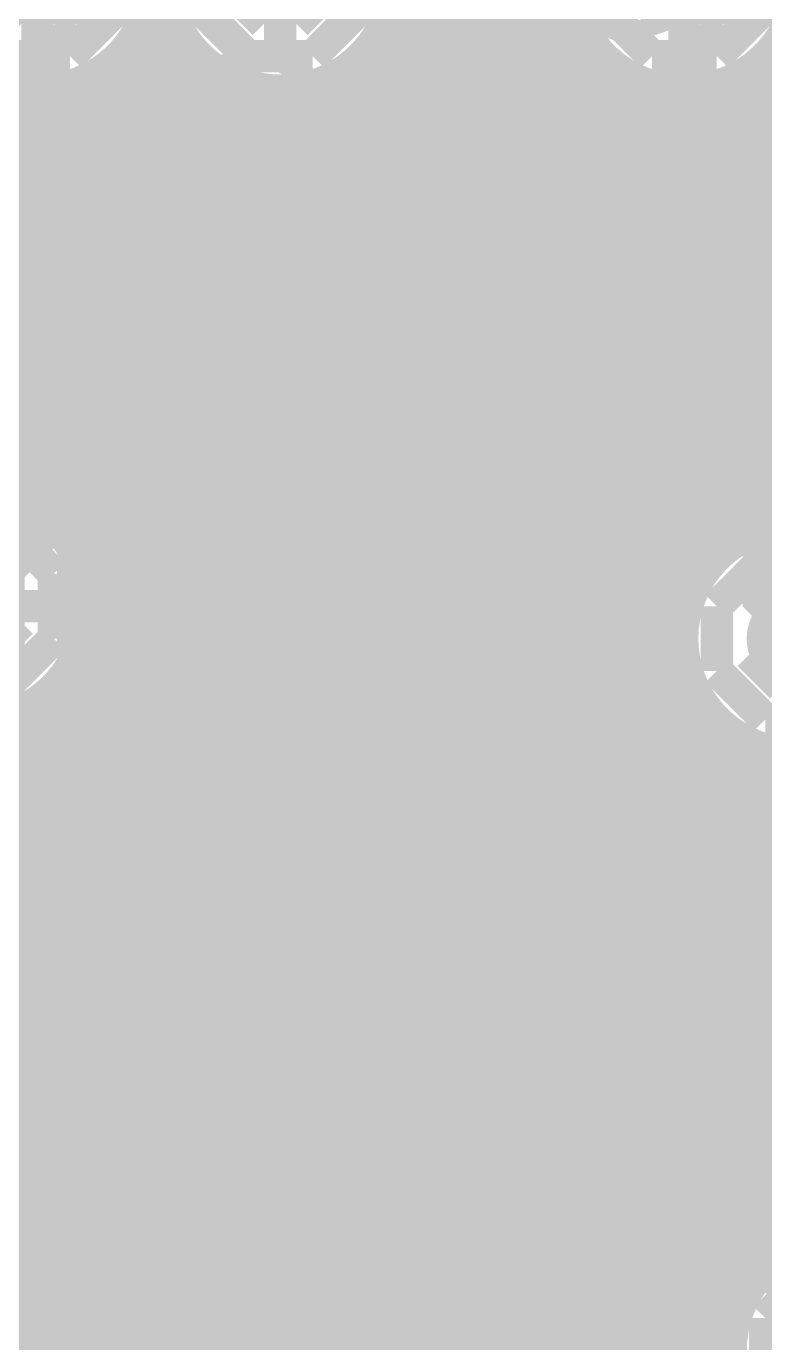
# Model space of a CAD drawing. Extents: x 980 to 1163, y 595 to 881.
# Drawn here: x 1129.46 to 1135.26, y 792.87 to 803.2 of the extents above; entities that cross this region are included whole.
import ezdxf

# ---------------------------------------------------------------- set-up
doc = ezdxf.new("R2010")
doc.units = 0
doc.header["$LTSCALE"] = 10
doc.header["$MEASUREMENT"] = 0
doc.layers.get('0').update_dxf_attribs({"linetype": 'CONTINUOUS'})
for name, color, linetype in [('22-304-2_BOT', 7, 'CONTINUOUS'), ('22-304-2_DRD', 7, 'CONTINUOUS'), ('22-304-2_DRL', 2, 'CONTINUOUS'), ('22-304-2_IN1', 4, 'CONTINUOUS'), ('22-304-2_IN2', 3, 'CONTINUOUS'), ('22-304-2_SMB', 5, 'CONTINUOUS'), ('22-304-2_SMT', 10, 'CONTINUOUS'), ('22-304-2_SPB', 14, 'CONTINUOUS'), ('22-304-2_SPT', 9, 'CONTINUOUS'), ('22-304-2_SSB', 12, 'CONTINUOUS'), ('22-304-2_SST', 11, 'CONTINUOUS'), ('22-304-2_TOP', 13, 'CONTINUOUS'), ('THRUHOLE_TAP', 7, 'CONTINUOUS')]:
    doc.layers.add(name, color=color, linetype=linetype)

# ---------------------------------------------------------------- blocks, each defined once
blk = doc.blocks.new('RECTANGLE_3')
blk.add_solid([(0.4826, 0.4064), (0.4826, -0.4064), (-0.4826, 0.4064), (-0.4826, -0.4064)])
blk = doc.blocks.new('RECTANGLE_4')
blk.add_solid([(0.25019, 0.40005), (0.25019, -0.40005), (-0.25019, 0.40005), (-0.25019, -0.40005)])
blk = doc.blocks.new('RECTANGLE_32')
blk.add_solid([(0.44958, 0.65024), (0.44958, -0.65024), (-0.44958, 0.65024), (-0.44958, -0.65024)])
blk = doc.blocks.new('ROUND_39')
at = {"const_width": 0.40005}
blk.add_lwpolyline([(-0.200024, 0, 1), (0.200024, 0, 1)], format="xyb", close=True, dxfattribs=at)
blk = doc.blocks.new('ROUND_88')
at = {"const_width": 0.10033}
blk.add_lwpolyline([(-0.050164, 0, 1), (0.050164, 0, 1)], format="xyb", close=True, dxfattribs=at)
blk = doc.blocks.new('ROUND_42')
at = {"const_width": 0.40005}
blk.add_lwpolyline([(-0.200024, 0, 1), (0.200024, 0, 1)], format="xyb", close=True, dxfattribs=at)
blk = doc.blocks.new('ROUND_38')
at = {"const_width": 0.40005}
blk.add_lwpolyline([(-0.200024, 0, 1), (0.200024, 0, 1)], format="xyb", close=True, dxfattribs=at)
blk = doc.blocks.new('RECTANGLE_26')
blk.add_solid([(0.75946, 1.52527), (0.75946, -1.52527), (-0.75946, 1.52527), (-0.75946, -1.52527)])
blk = doc.blocks.new('ROUND_80')
at = {"const_width": 0.10033}
blk.add_lwpolyline([(-0.050164, 0, 1), (0.050164, 0, 1)], format="xyb", close=True, dxfattribs=at)

msp = doc.modelspace()

# ---------------------------------------------------------------- linework, layer by layer
at = {"layer": '22-304-2_BOT'}
for points, const_width in [([(1127.644, 795.753), (1127.873, 795.981), (1143.265, 795.981), (1144.789, 797.505), (1144.789, 808.427), (1143.646, 809.57), (1140.598, 809.57), (1135.01, 815.158), (1135.01, 820.746), (1134.248, 821.508), (1120.532, 821.508), (1111.515, 830.525), (1111.515, 834.208), (1108.721, 837.002), (1105.168, 837.002), (1103.743, 838.425)], 0.254), ([(1132.572, 804.084), (1132.572, 802.585)], 0.254), ([(1132.8, 804.084), (1132.8, 802.585)], 0.254), ([(1133.029, 803.881), (1133.029, 802.585)], 0.254), ([(1133.258, 803.881), (1133.258, 802.585)], 0.254), ([(1133.486, 803.855), (1133.486, 802.585)], 0.254), ([(1133.715, 803.616), (1133.715, 802.585)], 0.254), ([(1132.343, 803.418), (1132.343, 802.585)], 0.254), ([(1138.82, 796.87), (1138.82, 800.045), (1136.915, 801.95), (1130.819, 801.95), (1129.676, 800.807), (1103.768, 800.807), (1101.228, 803.347), (1085.988, 803.347)], 0.254), ([(1133.806, 803.22), (1132.277, 803.22)], 0.254), ([(1130.514, 802.992), (1130.222, 802.992)], 0.254), ([(1130.286, 803.07), (1130.286, 802.313)], 0.254), ([(1130.514, 802.992), (1130.514, 802.506)], 0.254), ([(1133.956, 802.992), (1132.127, 802.992)], 0.254), ([(1133.943, 803.007), (1133.943, 802.585)], 0.254), ([(1135.861, 802.992), (1135.302, 802.992)], 0.254), ([(1135.315, 803.007), (1135.315, 802.585)], 0.254), ([(1130.807, 802.966), (1130.692, 802.966)], 0.254), ([(1130.743, 802.966), (1130.743, 802.58)], 0.254), ([(1132.115, 802.979), (1132.115, 802.585)], 0.254), ([(1130.057, 802.849), (1130.057, 802.085)], 0.254), ([(1130.972, 802.832), (1130.972, 802.585)], 0.254), ([(1131.886, 802.804), (1131.886, 802.585)], 0.254), ([(1134.172, 802.816), (1134.172, 802.585)], 0.254), ([(1135.086, 802.816), (1135.086, 802.585)], 0.254), ([(1129.371, 802.71), (1129.371, 801.442)], 0.254), ([(1129.6, 802.694), (1129.6, 801.628)], 0.254), ([(1129.829, 802.738), (1129.829, 801.856)], 0.254), ([(1131.106, 802.763), (1129.897, 802.763)], 0.254), ([(1131.2, 802.73), (1131.2, 802.585)], 0.254), ([(1131.429, 802.694), (1131.429, 802.585)], 0.254), ([(1131.657, 802.717), (1131.657, 802.585)], 0.254), ([(1134.281, 802.763), (1131.802, 802.763)], 0.254), ([(1134.401, 802.722), (1134.401, 802.585)], 0.254), ([(1134.629, 802.694), (1134.629, 802.585)], 0.254), ([(1134.858, 802.722), (1134.858, 802.585)], 0.254), ([(1136.186, 802.763), (1134.977, 802.763)], 0.254), ([(1136.915, 802.585), (1130.819, 802.585)], 0.254), ([(1130.57, 802.534), (1126.077, 802.534)], 0.254), ([(1130.37, 802.4), (1129.412, 801.442)], 0.254), ([(1130.276, 802.306), (1125.848, 802.306)], 0.254), ([(1130.047, 802.077), (1125.62, 802.077)], 0.254), ([(1129.819, 801.849), (1125.389, 801.849)], 0.254), ([(1129.59, 801.62), (1108.523, 801.62)], 0.254), ([(1129.412, 801.442), (1108.142, 801.442)], 0.254), ([(1131.081, 801.315), (1130.128, 800.363)], 0.254), ([(1136.651, 801.315), (1131.081, 801.315)], 0.254), ([(1131.2, 801.315), (1131.2, 799.232)], 0.254), ([(1131.429, 801.315), (1131.429, 799.232)], 0.254), ([(1131.657, 801.315), (1131.657, 799.232)], 0.254), ([(1131.886, 801.315), (1131.886, 799.654)], 0.254), ([(1132.115, 801.315), (1132.115, 799.654)], 0.254), ([(1132.343, 801.315), (1132.343, 799.654)], 0.254), ([(1132.572, 801.315), (1132.572, 799.654)], 0.254), ([(1132.8, 801.315), (1132.8, 799.654)], 0.254), ([(1133.029, 801.315), (1133.029, 799.654)], 0.254), ([(1133.258, 801.315), (1133.258, 799.654)], 0.254), ([(1133.486, 801.315), (1133.486, 799.654)], 0.254), ([(1133.715, 801.315), (1133.715, 799.654)], 0.254), ([(1133.943, 801.315), (1133.943, 799.654)], 0.254), ([(1134.172, 801.315), (1134.172, 799.654)], 0.254), ([(1134.401, 801.315), (1134.401, 799.654)], 0.254), ([(1134.629, 801.315), (1134.629, 799.654)], 0.254), ([(1134.858, 801.315), (1134.858, 799.654)], 0.254), ([(1135.086, 801.315), (1135.086, 799.192)], 0.254), ([(1135.315, 801.315), (1135.315, 799.278)], 0.254), ([(1136.804, 801.163), (1130.928, 801.163)], 0.254), ([(1130.972, 801.203), (1130.972, 799.512)], 0.254), ([(1137.032, 800.934), (1130.7, 800.934)], 0.254), ([(1130.743, 800.975), (1130.743, 799.512)], 0.254), ([(1130.514, 800.746), (1130.514, 799.512)], 0.254), ([(1137.261, 800.706), (1130.471, 800.706)], 0.254), ([(1130.286, 800.518), (1130.286, 799.512)], 0.254), ([(1137.489, 800.477), (1130.243, 800.477)], 0.254), ([(1137.718, 800.248), (1129.979, 800.248)], 0.254), ([(1130.057, 800.299), (1130.057, 799.512)], 0.254), ([(1129.676, 800.172), (1103.768, 800.172)], 0.254), ([(1129.371, 800.172), (1129.371, 799.512)], 0.254), ([(1129.6, 800.172), (1129.6, 799.512)], 0.254), ([(1129.829, 800.19), (1129.829, 799.512)], 0.254), ([(1137.947, 800.02), (1093.624, 800.02)], 0.254), ([(1138.175, 799.791), (1093.395, 799.791)], 0.254), ([(1131.767, 799.654), (1131.767, 799.232)], 0.254), ([(1133.037, 799.654), (1131.767, 799.654)], 0.254), ([(1133.682, 799.654), (1133.037, 799.654)], 0.254), ([(1134.952, 799.654), (1133.682, 799.654)], 0.254), ([(1134.952, 799.654), (1134.952, 799.103)], 0.254), ([(1131.767, 799.563), (1123.044, 799.563)], 0.254), ([(1131.175, 799.512), (1129.321, 799.512)], 0.254), ([(1131.175, 799.512), (1131.175, 799.232)], 0.254), ([(1138.185, 799.563), (1134.952, 799.563)], 0.254), ([(1131.767, 799.334), (1131.175, 799.334)], 0.254), ([(1138.185, 799.334), (1134.952, 799.334)], 0.254), ([(1131.767, 799.232), (1131.175, 799.232)], 0.254), ([(1129.041, 798.648), (1130.133, 798.648), (1130.184, 798.597)], 0.254), ([(1133.994, 796.997), (1133.994, 798.496)], 0.635), ([(1133.994, 798.496), (1133.994, 796.997)], 0.635), ([(1133.994, 796.997), (1133.994, 798.496)], 0.635), ([(1130.184, 798.597), (1132.623, 798.597), (1132.724, 798.496)], 0.254), ([(1131.767, 797.962), (1131.175, 797.962)], 0.254), ([(1131.767, 797.962), (1131.175, 797.962)], 0.254), ([(1131.175, 797.962), (1131.175, 797.683)], 0.254), ([(1131.2, 797.962), (1131.2, 796.616)], 0.254), ([(1131.429, 797.962), (1131.429, 796.616)], 0.254), ([(1131.657, 797.962), (1131.657, 796.616)], 0.254), ([(1131.767, 797.962), (1131.767, 797.338)], 0.254), ([(1131.767, 797.734), (1131.175, 797.734)], 0.254), ([(1131.175, 797.683), (1131.175, 796.616)], 0.254), ([(1131.767, 797.505), (1131.175, 797.505)], 0.254), ([(1133.037, 797.338), (1131.767, 797.338)], 0.254), ([(1131.886, 797.338), (1131.886, 796.616)], 0.254), ([(1132.115, 797.338), (1132.115, 796.616)], 0.254), ([(1132.343, 797.338), (1132.343, 796.616)], 0.254), ([(1132.572, 797.338), (1132.572, 796.616)], 0.254), ([(1132.8, 797.338), (1132.8, 796.616)], 0.254), ([(1133.029, 797.338), (1133.029, 796.616)], 0.254), ([(1133.154, 797.338), (1133.037, 797.338)], 0.254), ([(1137.169, 794.94), (1132.115, 794.94), (1131.581, 795.473), (1129.676, 795.473), (1128.914, 794.711), (1114.309, 794.711), (1111.896, 797.124), (1111.896, 797.251)], 0.254), ([(1129.257, 797.175), (1130.184, 797.175)], 0.381), ([(1131.111, 797.175), (1130.184, 797.175)], 0.381), ([(1133.131, 797.277), (1131.175, 797.277)], 0.254), ([(1131.327, 797.175), (1130.184, 797.175)], 0.254), ([(1131.327, 797.175), (1130.184, 797.175)], 0.254), ([(1133.087, 797.048), (1131.175, 797.048)], 0.254), ([(1133.103, 796.819), (1131.175, 796.819)], 0.254), ([(1133.171, 796.616), (1131.175, 796.616)], 0.254), ([(1088.909, 795.981), (1089.417, 796.489), (1108.34, 796.489), (1110.753, 794.076), (1129.041, 794.076), (1129.676, 793.441), (1131.708, 793.441), (1132.089, 793.822), (1138.947, 793.822), (1140.065, 794.94), (1140.344, 794.94)], 0.254), ([(1130.819, 794.442), (1129.93, 794.442)], 0.635)]:
    msp.add_lwpolyline(points, dxfattribs=dict(at, const_width=const_width))
at = {"layer": '22-304-2_BOT', "const_width": 0.254}
for points in [[(1131.454, 802.694, 0.414214), (1132.361, 803.601)], [(1133.722, 803.601, 0.414214), (1134.629, 802.694)], [(1134.629, 802.694, 0.414214), (1135.536, 803.601)], [(1129.549, 802.694, 0.250764), (1130.304, 803.098)], [(1130.304, 803.098, 0.165971), (1130.692, 802.966)], [(1128.902, 802.966, 0.201487), (1129.549, 802.694)], [(1130.807, 802.966, 0.201487), (1131.454, 802.694)], [(1130.819, 802.585, 0.198913), (1130.37, 802.399)], [(1130.819, 802.585, 0.198913), (1130.37, 802.399)], [(1129.676, 800.172, 0.198912), (1130.125, 800.358)], [(1129.676, 800.172, 0.198912), (1130.125, 800.358)], [(1135.518, 799.301, 0.170191), (1134.952, 799.102)], [(1133.154, 797.338, 0.096464), (1133.087, 796.997)], [(1133.154, 797.338, 0.096464), (1133.087, 796.997)], [(1133.087, 796.997, 0.108822), (1133.171, 796.616)], [(1133.087, 796.997, 0.108822), (1133.171, 796.616)]]:
    msp.add_lwpolyline(points, format="xyb", dxfattribs=at)
at = {"layer": '22-304-2_DRD', "const_width": 0.254}
for points in [[(1129.422, 803.22), (1129.168, 803.474)], [(1129.93, 803.474), (1129.676, 803.22)], [(1131.327, 803.22), (1131.073, 803.474)], [(1131.835, 803.474), (1131.581, 803.22)], [(1134.502, 803.22), (1134.248, 803.474)], [(1135.01, 803.474), (1134.756, 803.22)], [(1129.803, 802.966), (1130.184, 803.347)], [(1130.819, 803.347), (1131.2, 802.966)], [(1131.708, 802.966), (1132.089, 803.347)], [(1133.994, 803.347), (1134.375, 802.966)], [(1134.883, 802.966), (1135.264, 803.347)], [(1129.676, 803.22), (1129.422, 803.22)], [(1131.581, 803.22), (1131.327, 803.22)], [(1134.756, 803.22), (1134.502, 803.22)], [(1129.295, 802.966), (1129.803, 802.966)], [(1131.2, 802.966), (1131.708, 802.966)], [(1134.375, 802.966), (1134.883, 802.966)], [(1129.676, 798.902), (1129.295, 799.283)], [(1135.264, 799.029), (1134.883, 798.648)], [(1135.772, 799.029), (1135.264, 799.029)], [(1129.676, 798.394), (1129.676, 798.902)], [(1135.264, 798.775), (1135.264, 798.648)], [(1135.391, 798.775), (1135.264, 798.775)], [(1134.883, 798.648), (1134.883, 798.14)], [(1135.264, 798.648), (1135.391, 798.648)], [(1129.422, 798.521), (1129.168, 798.267)], [(1129.295, 798.013), (1129.676, 798.394)], [(1135.391, 798.013), (1135.137, 798.267)], [(1134.883, 798.14), (1135.264, 797.759)], [(1131.073, 797.81), (1130.692, 797.429)], [(1131.073, 797.81), (1130.692, 797.429)], [(1131.581, 797.81), (1131.073, 797.81)], [(1131.581, 797.81), (1131.073, 797.81)], [(1131.962, 797.429), (1131.581, 797.81)], [(1131.962, 797.429), (1131.581, 797.81)], [(1135.264, 797.759), (1135.772, 797.759)], [(1133.74, 797.632), (1133.359, 797.251)], [(1133.74, 797.632), (1133.359, 797.251)], [(1133.74, 797.632), (1133.359, 797.251)], [(1134.248, 797.632), (1133.74, 797.632)], [(1134.248, 797.632), (1133.74, 797.632)], [(1134.248, 797.632), (1133.74, 797.632)], [(1134.629, 797.251), (1134.248, 797.632)], [(1134.629, 797.251), (1134.248, 797.632)], [(1134.629, 797.251), (1134.248, 797.632)], [(1131.073, 797.556), (1131.073, 797.429)], [(1131.2, 797.556), (1131.073, 797.556)], [(1131.073, 797.556), (1131.073, 797.429)], [(1131.2, 797.556), (1131.073, 797.556)], [(1131.2, 797.429), (1131.2, 797.556)], [(1131.2, 797.429), (1131.2, 797.556)], [(1131.454, 797.556), (1131.454, 797.429)], [(1131.581, 797.556), (1131.454, 797.556)], [(1131.454, 797.556), (1131.454, 797.429)], [(1131.581, 797.556), (1131.454, 797.556)], [(1131.581, 797.429), (1131.581, 797.556)], [(1131.581, 797.429), (1131.581, 797.556)], [(1130.692, 797.429), (1130.692, 796.921)], [(1130.692, 797.429), (1130.692, 796.921)], [(1131.073, 797.429), (1131.2, 797.429)], [(1131.073, 797.429), (1131.2, 797.429)], [(1131.454, 797.429), (1131.581, 797.429)], [(1131.454, 797.429), (1131.581, 797.429)], [(1131.962, 796.921), (1131.962, 797.429)], [(1131.962, 796.921), (1131.962, 797.429)], [(1133.74, 797.378), (1133.74, 797.251)], [(1133.867, 797.378), (1133.74, 797.378)], [(1133.74, 797.378), (1133.74, 797.251)], [(1133.867, 797.378), (1133.74, 797.378)], [(1133.74, 797.378), (1133.74, 797.251)], [(1133.867, 797.378), (1133.74, 797.378)], [(1133.867, 797.251), (1133.867, 797.378)], [(1133.867, 797.251), (1133.867, 797.378)], [(1133.867, 797.251), (1133.867, 797.378)], [(1134.121, 797.378), (1134.121, 797.251)], [(1134.248, 797.378), (1134.121, 797.378)], [(1134.121, 797.378), (1134.121, 797.251)], [(1134.248, 797.378), (1134.121, 797.378)], [(1134.121, 797.378), (1134.121, 797.251)], [(1134.248, 797.378), (1134.121, 797.378)], [(1134.248, 797.251), (1134.248, 797.378)], [(1134.248, 797.251), (1134.248, 797.378)], [(1134.248, 797.251), (1134.248, 797.378)], [(1133.359, 797.251), (1133.359, 796.743)], [(1133.359, 797.251), (1133.359, 796.743)], [(1133.359, 797.251), (1133.359, 796.743)], [(1133.74, 797.251), (1133.867, 797.251)], [(1133.74, 797.251), (1133.867, 797.251)], [(1133.74, 797.251), (1133.867, 797.251)], [(1134.121, 797.251), (1134.248, 797.251)], [(1134.121, 797.251), (1134.248, 797.251)], [(1134.121, 797.251), (1134.248, 797.251)], [(1134.629, 796.743), (1134.629, 797.251)], [(1134.629, 796.743), (1134.629, 797.251)], [(1134.629, 796.743), (1134.629, 797.251)], [(1131.2, 796.794), (1130.946, 797.048)], [(1131.2, 796.794), (1130.946, 797.048)], [(1131.708, 797.048), (1131.454, 796.794)], [(1131.708, 797.048), (1131.454, 796.794)], [(1130.692, 796.921), (1131.073, 796.54)], [(1130.692, 796.921), (1131.073, 796.54)], [(1131.581, 796.54), (1131.962, 796.921)], [(1131.581, 796.54), (1131.962, 796.921)], [(1131.454, 796.794), (1131.2, 796.794)], [(1131.454, 796.794), (1131.2, 796.794)], [(1133.867, 796.616), (1133.613, 796.87)], [(1133.867, 796.616), (1133.613, 796.87)], [(1133.867, 796.616), (1133.613, 796.87)], [(1134.375, 796.87), (1134.121, 796.616)], [(1134.375, 796.87), (1134.121, 796.616)], [(1134.375, 796.87), (1134.121, 796.616)], [(1133.359, 796.743), (1133.74, 796.362)], [(1133.359, 796.743), (1133.74, 796.362)], [(1133.359, 796.743), (1133.74, 796.362)], [(1134.248, 796.362), (1134.629, 796.743)], [(1134.248, 796.362), (1134.629, 796.743)], [(1134.248, 796.362), (1134.629, 796.743)], [(1134.121, 796.616), (1133.867, 796.616)], [(1134.121, 796.616), (1133.867, 796.616)], [(1134.121, 796.616), (1133.867, 796.616)], [(1131.073, 796.54), (1131.581, 796.54)], [(1131.073, 796.54), (1131.581, 796.54)], [(1133.74, 796.362), (1134.248, 796.362)], [(1133.74, 796.362), (1134.248, 796.362)], [(1133.74, 796.362), (1134.248, 796.362)], [(1129.676, 795.077), (1129.295, 794.696)], [(1130.184, 795.077), (1129.676, 795.077)], [(1130.565, 794.696), (1130.184, 795.077)], [(1129.676, 794.823), (1129.676, 794.696)], [(1129.803, 794.823), (1129.676, 794.823)], [(1129.803, 794.696), (1129.803, 794.823)], [(1130.057, 794.823), (1130.057, 794.696)], [(1130.184, 794.823), (1130.057, 794.823)], [(1130.184, 794.696), (1130.184, 794.823)], [(1129.676, 794.696), (1129.803, 794.696)], [(1130.057, 794.696), (1130.184, 794.696)], [(1130.565, 794.188), (1130.565, 794.696)], [(1129.803, 794.061), (1129.549, 794.315)], [(1130.311, 794.315), (1130.057, 794.061)], [(1129.295, 794.188), (1129.676, 793.807)], [(1130.184, 793.807), (1130.565, 794.188)], [(1130.057, 794.061), (1129.803, 794.061)], [(1129.676, 793.807), (1130.184, 793.807)], [(1135.645, 793.441), (1135.264, 793.06)], [(1135.264, 793.06), (1135.264, 792.552)]]:
    msp.add_lwpolyline(points, dxfattribs=at)
at = {"layer": '22-304-2_IN1', "const_width": 0.254}
for points in [[(1132.47, 816.118), (1132.47, 787.663)], [(1132.699, 815.679), (1132.699, 787.663)], [(1132.927, 815.504), (1132.927, 787.663)], [(1133.156, 815.417), (1133.156, 787.663)], [(1133.385, 815.394), (1133.385, 787.663)], [(1133.613, 815.43), (1133.613, 787.663)], [(1130.413, 803.322), (1130.413, 791.308)], [(1130.641, 803.197), (1130.641, 797.769)], [(1130.685, 803.119), (1130.316, 803.119)], [(1133.86, 803.119), (1132.221, 803.119)], [(1132.242, 803.149), (1132.242, 787.724)], [(1133.842, 803.149), (1133.842, 787.663)], [(1130.89, 802.89), (1130.113, 802.89)], [(1130.184, 802.953), (1130.184, 791.536)], [(1130.87, 802.905), (1130.87, 797.96)], [(1132.013, 802.885), (1132.013, 797.769)], [(1134.065, 802.89), (1132.018, 802.89)], [(1134.07, 802.885), (1134.07, 787.663)], [(1135.97, 802.89), (1135.193, 802.89)], [(1135.213, 802.905), (1135.213, 799.248)], [(1129.956, 802.788), (1129.956, 791.765)], [(1129.498, 802.694), (1129.498, 799.433)], [(1129.727, 802.71), (1129.727, 799.243)], [(1131.099, 802.766), (1131.099, 798.054)], [(1131.327, 802.702), (1131.327, 798.082)], [(1131.556, 802.699), (1131.556, 798.054)], [(1131.784, 802.755), (1131.784, 797.96)], [(1134.299, 802.755), (1134.299, 787.663)], [(1134.528, 802.699), (1134.528, 787.663)], [(1134.756, 802.702), (1134.756, 798.887)], [(1134.985, 802.766), (1134.985, 799.128)], [(1145.043, 802.661), (1108.805, 802.661)], [(1145.043, 802.433), (1108.861, 802.433)], [(1145.043, 802.204), (1108.858, 802.204)], [(1145.043, 801.976), (1108.795, 801.976)], [(1145.043, 801.747), (1108.653, 801.747)], [(1145.043, 801.518), (1108.363, 801.518)], [(1145.043, 801.29), (1107.243, 801.29)], [(1145.043, 801.061), (1107.101, 801.061)], [(1145.043, 800.833), (1106.844, 800.833)], [(1145.043, 800.604), (1093.878, 800.604)], [(1145.043, 800.375), (1093.819, 800.375)], [(1145.043, 800.147), (1093.71, 800.147)], [(1145.043, 799.918), (1093.537, 799.918)], [(1145.043, 799.69), (1122.793, 799.69)], [(1145.043, 799.461), (1129.445, 799.461)], [(1135.17, 799.232), (1129.735, 799.232)], [(1134.845, 799.004), (1129.877, 799.004)], [(1134.695, 798.775), (1129.94, 798.775)], [(1134.624, 798.547), (1129.943, 798.547)], [(1134.614, 798.318), (1129.887, 798.318)], [(1129.727, 798.054), (1129.727, 791.993)], [(1134.662, 798.089), (1129.755, 798.089)], [(1130.733, 797.861), (1129.493, 797.861)], [(1129.498, 797.863), (1129.498, 792.222)], [(1134.784, 797.861), (1131.922, 797.861)], [(1134.756, 797.901), (1134.756, 787.663)], [(1130.542, 797.632), (1120.72, 797.632)], [(1135.026, 797.632), (1132.112, 797.632)], [(1134.985, 797.66), (1134.985, 787.663)], [(1135.213, 797.538), (1135.213, 793.401)], [(1130.448, 797.404), (1120.57, 797.404)], [(1138.086, 797.404), (1132.206, 797.404)], [(1130.42, 797.175), (1120.245, 797.175)], [(1137.964, 797.175), (1132.234, 797.175)], [(1130.448, 796.946), (1112.75, 796.946)], [(1137.916, 796.946), (1132.206, 796.946)], [(1130.542, 796.718), (1112.63, 796.718)], [(1137.926, 796.718), (1132.112, 796.718)], [(1130.641, 796.581), (1130.641, 791.079)], [(1132.013, 796.581), (1132.013, 787.952)], [(1130.733, 796.489), (1112.389, 796.489)], [(1137.997, 796.489), (1131.922, 796.489)], [(1130.87, 796.39), (1130.87, 790.85)], [(1131.784, 796.39), (1131.784, 788.181)], [(1131.099, 796.296), (1131.099, 790.622)], [(1131.556, 796.296), (1131.556, 788.409)], [(1138.147, 796.261), (1107.649, 796.261)], [(1131.327, 796.268), (1131.327, 790.393)], [(1138.472, 796.032), (1107.911, 796.032)], [(1145.043, 795.803), (1108.043, 795.803)], [(1145.043, 795.575), (1108.099, 795.575)], [(1145.043, 795.346), (1126.374, 795.346)], [(1145.043, 795.118), (1126.603, 795.118)], [(1145.043, 794.889), (1126.831, 794.889)], [(1145.043, 794.66), (1127.06, 794.66)], [(1145.043, 794.432), (1127.289, 794.432)], [(1145.043, 794.203), (1127.517, 794.203)], [(1145.043, 793.975), (1127.746, 793.975)], [(1145.043, 793.746), (1127.974, 793.746)], [(1135.335, 793.517), (1128.203, 793.517)], [(1135.13, 793.289), (1128.432, 793.289)], [(1135.028, 793.06), (1128.66, 793.06)], [(1134.992, 792.832), (1128.889, 792.832)]]:
    msp.add_lwpolyline(points, dxfattribs=at)
for points in [[(1128.642, 803.601, 0.414214), (1129.549, 802.694)], [(1129.549, 802.694, 0.414214), (1130.456, 803.601)], [(1130.547, 803.601, 0.414214), (1131.454, 802.694)], [(1131.454, 802.694, 0.414214), (1132.361, 803.601)], [(1133.722, 803.601, 0.414214), (1134.629, 802.694)], [(1134.629, 802.694, 0.414214), (1135.536, 803.601)], [(1129.948, 798.648, 0.414214), (1129.041, 799.555)], [(1135.518, 799.301, 0.414214), (1134.611, 798.394)], [(1129.041, 797.741, 0.414214), (1129.948, 798.648)], [(1134.611, 798.394, 0.414214), (1135.518, 797.487)], [(1131.327, 798.082, 0.414214), (1130.42, 797.175)], [(1132.234, 797.175, 0.414214), (1131.327, 798.082)], [(1130.42, 797.175, 0.414214), (1131.327, 796.268)], [(1131.327, 796.268, 0.414214), (1132.234, 797.175)], [(1135.899, 793.713, 0.414214), (1134.992, 792.806)], [(1134.992, 792.806, 0.414214), (1135.899, 791.899)]]:
    msp.add_lwpolyline(points, format="xyb", dxfattribs=at)
at = {"layer": '22-304-2_IN2', "const_width": 0.254}
for points in [[(1132.8, 810.147), (1132.8, 733.952)], [(1132.572, 809.918), (1132.572, 733.952)], [(1133.029, 808.206), (1133.029, 797.345)], [(1133.258, 807.84), (1133.258, 797.711)], [(1133.486, 807.663), (1133.486, 797.889)], [(1133.677, 803.22), (1132.407, 803.22)], [(1130.514, 803.19), (1130.514, 795.285)], [(1133.715, 803.134), (1133.715, 797.985)], [(1130.629, 802.992), (1130.375, 802.992)], [(1133.804, 802.992), (1132.28, 802.992)], [(1132.343, 803.088), (1132.343, 733.952)], [(1130.286, 802.887), (1130.286, 795.402)], [(1130.743, 802.862), (1130.743, 795.067)], [(1132.115, 802.816), (1132.115, 733.952)], [(1133.943, 802.837), (1133.943, 798.021)], [(1135.315, 802.837), (1135.315, 799.4)], [(1130.057, 802.71), (1130.057, 798.793)], [(1130.862, 802.763), (1130.141, 802.763)], [(1130.972, 802.694), (1130.972, 733.952)], [(1134.037, 802.763), (1132.046, 802.763)], [(1134.172, 802.682), (1134.172, 798.008)], [(1135.086, 802.682), (1135.086, 799.324)], [(1135.942, 802.763), (1135.221, 802.763)], [(1129.371, 802.59), (1129.371, 799.618)], [(1129.6, 802.575), (1129.6, 799.509)], [(1129.829, 802.613), (1129.829, 799.306)], [(1131.2, 802.605), (1131.2, 733.952)], [(1131.429, 802.575), (1131.429, 733.952)], [(1131.657, 802.595), (1131.657, 733.952)], [(1131.886, 802.669), (1131.886, 733.952)], [(1134.401, 802.6), (1134.401, 797.94)], [(1134.629, 802.575), (1134.629, 798.907)], [(1134.858, 802.6), (1134.858, 799.179)], [(1143.527, 802.534), (1108.965, 802.534)], [(1143.527, 802.306), (1108.985, 802.306)], [(1143.527, 802.077), (1108.952, 802.077)], [(1143.527, 801.849), (1108.864, 801.849)], [(1143.527, 801.62), (1108.698, 801.62)], [(1143.527, 801.391), (1108.371, 801.391)], [(1143.527, 801.163), (1107.312, 801.163)], [(1143.527, 800.934), (1107.149, 800.934)], [(1143.527, 800.706), (1106.865, 800.706)], [(1143.527, 800.477), (1093.971, 800.477)], [(1143.527, 800.248), (1093.895, 800.248)], [(1143.527, 800.02), (1093.771, 800.02)], [(1143.527, 799.791), (1122.861, 799.791)], [(1143.527, 799.563), (1129.506, 799.563)], [(1135.107, 799.334), (1129.803, 799.334)], [(1134.779, 799.105), (1129.961, 799.105)], [(1134.611, 798.877), (1130.042, 798.877)], [(1134.523, 798.648), (1130.067, 798.648)], [(1130.057, 798.503), (1130.057, 795.458)], [(1134.492, 798.42), (1130.042, 798.42)], [(1134.512, 798.191), (1129.961, 798.191)], [(1133.646, 797.962), (1129.803, 797.962)], [(1129.829, 797.99), (1129.829, 795.463)], [(1134.586, 797.962), (1134.342, 797.962)], [(1134.629, 797.881), (1134.629, 797.802)], [(1133.281, 797.734), (1129.506, 797.734)], [(1129.6, 797.787), (1129.6, 795.412)], [(1134.733, 797.734), (1134.708, 797.734)], [(1129.371, 797.675), (1129.371, 795.3)], [(1134.858, 797.609), (1134.858, 797.551)], [(1133.103, 797.505), (1120.789, 797.505)], [(1135.005, 797.505), (1134.886, 797.505)], [(1135.086, 797.462), (1135.086, 793.431)], [(1135.315, 797.388), (1135.315, 793.649)], [(1133.006, 797.277), (1120.611, 797.277)], [(1137.878, 797.277), (1134.982, 797.277)], [(1132.968, 797.048), (1120.245, 797.048)], [(1137.809, 797.048), (1135.018, 797.048)], [(1132.983, 796.819), (1112.826, 796.819)], [(1137.794, 796.819), (1135.005, 796.819)], [(1133.052, 796.591), (1112.681, 796.591)], [(1133.029, 796.649), (1133.029, 763.952)], [(1137.832, 796.591), (1134.937, 796.591)], [(1134.858, 796.443), (1134.858, 793.055)], [(1133.187, 796.362), (1112.409, 796.362)], [(1133.258, 796.283), (1133.258, 763.952)], [(1137.929, 796.362), (1134.799, 796.362)], [(1134.629, 796.189), (1134.629, 792.961)], [(1133.441, 796.134), (1107.982, 796.134)], [(1133.486, 796.106), (1133.486, 763.952)], [(1138.107, 796.134), (1134.548, 796.134)], [(1133.715, 796.009), (1133.715, 763.952)], [(1133.943, 795.971), (1133.943, 763.952)], [(1134.172, 795.986), (1134.172, 792.418)], [(1134.401, 796.055), (1134.401, 792.783)], [(1138.472, 795.905), (1108.127, 795.905)], [(1143.527, 795.676), (1108.203, 795.676)], [(1129.732, 795.448), (1108.223, 795.448)], [(1143.527, 795.448), (1130.128, 795.448)], [(1143.527, 795.219), (1130.598, 795.219)], [(1143.527, 794.991), (1130.796, 794.991)], [(1143.527, 794.762), (1130.906, 794.762)], [(1143.527, 794.533), (1130.951, 794.533)], [(1143.527, 794.305), (1130.946, 794.305)], [(1143.527, 794.076), (1130.888, 794.076)], [(1130.743, 793.815), (1130.743, 733.952)], [(1143.527, 793.848), (1130.766, 793.848)], [(1130.514, 793.596), (1130.514, 733.952)], [(1135.272, 793.619), (1130.545, 793.619)], [(1129.371, 793.581), (1129.371, 733.952)], [(1135.056, 793.39), (1099.659, 793.39)], [(1129.6, 793.469), (1129.6, 733.952)], [(1129.829, 793.418), (1129.829, 733.952)], [(1130.057, 793.423), (1130.057, 733.952)], [(1130.286, 793.479), (1130.286, 733.952)], [(1134.937, 793.162), (1099.778, 793.162)], [(1134.584, 792.933), (1099.834, 792.933)]]:
    msp.add_lwpolyline(points, dxfattribs=at)
for points in [[(1128.523, 803.601, 0.414214), (1129.549, 802.575)], [(1131.454, 802.575, 0.414214), (1132.48, 803.601)], [(1133.603, 803.601, 0.414214), (1134.629, 802.575)], [(1129.549, 802.575, 0.306679), (1130.502, 803.22)], [(1130.502, 803.22, 0.306679), (1131.454, 802.575)], [(1134.629, 802.575, 0.306679), (1135.582, 803.22)], [(1130.067, 798.648, 0.414214), (1129.041, 799.674)], [(1135.518, 799.42, 0.414214), (1134.492, 798.394)], [(1129.041, 797.622, 0.414214), (1130.067, 798.648)], [(1134.492, 798.394, 0.414214), (1135.518, 797.368)], [(1133.994, 798.023, 0.414214), (1132.968, 796.997)], [(1133.994, 798.023, 0.414214), (1132.968, 796.997)], [(1135.02, 796.997, 0.414214), (1133.994, 798.023)], [(1135.02, 796.997, 0.414214), (1133.994, 798.023)], [(1132.968, 796.997, 0.414214), (1133.994, 795.971)], [(1132.968, 796.997, 0.414214), (1133.994, 795.971)], [(1133.994, 795.971, 0.414214), (1135.02, 796.997)], [(1133.994, 795.971, 0.414214), (1135.02, 796.997)], [(1129.93, 795.468, 0.414214), (1128.904, 794.442)], [(1130.956, 794.442, 0.414214), (1129.93, 795.468)], [(1128.904, 794.442, 0.414214), (1129.93, 793.416)], [(1129.93, 793.416, 0.414214), (1130.956, 794.442)], [(1135.899, 793.832, 0.340633), (1134.906, 793.068)], [(1134.906, 793.068, 0.349034), (1134.114, 792.07)], [(1134.906, 793.068, 0.349034), (1134.114, 792.07)]]:
    msp.add_lwpolyline(points, format="xyb", dxfattribs=at)
at = {"layer": '22-304-2_SSB'}
for points, const_width in [([(1133.926, 803.578), (1134.093, 803.637), (1134.264, 803.637), (1134.434, 803.578), (1134.434, 803.223), (1134.264, 803.164), (1134.093, 803.164), (1133.926, 803.223), (1133.926, 803.578), (1133.756, 803.637), (1133.585, 803.637), (1133.418, 803.578), (1133.418, 803.223), (1133.585, 803.164), (1133.756, 803.164), (1133.926, 803.223)], 0.152), ([(1131.101, 802.458), (1130.931, 802.519), (1130.931, 802.875), (1131.101, 802.933), (1131.439, 802.933), (1131.609, 802.814), (1131.609, 802.458), (1131.947, 802.458), (1131.947, 802.933)], 0.152), ([(1133.585, 802.326), (1133.418, 802.385), (1133.418, 802.74), (1133.585, 802.799), (1133.926, 802.799), (1134.093, 802.682), (1134.093, 802.326), (1134.434, 802.326), (1134.434, 802.799)], 0.152), ([(1131.439, 801.917), (1130.931, 802.095)], 0.152), ([(1131.439, 801.62), (1131.439, 801.976), (1131.609, 802.095), (1131.779, 802.095), (1131.947, 801.976), (1131.947, 801.62), (1130.931, 801.62)], 0.152), ([(1133.926, 801.783), (1133.418, 801.96)], 0.152), ([(1133.926, 801.488), (1133.926, 801.843), (1134.093, 801.96), (1134.264, 801.96), (1134.434, 801.843), (1134.434, 801.488), (1133.418, 801.488)], 0.152), ([(1131.01, 799.347), (1131.01, 796.426), (1129.371, 796.426), (1129.371, 799.347), (1131.01, 799.347)], 0.152), ([(1134.858, 793.695), (1134.858, 797.505), (1131.835, 797.505), (1131.835, 793.162), (1134.324, 793.162), (1134.858, 793.695)], 0.201), ([(1130.42, 792.743), (1130.319, 792.743), (1130.319, 794.14), (1130.42, 794.14)], 0.152), ([(1131.218, 794.14), (1131.32, 794.14), (1131.32, 792.743), (1131.218, 792.743)], 0.152), ([(1130.319, 793.84), (1130.319, 793.741), (1131.32, 793.741), (1131.32, 793.84), (1130.319, 793.84)], 0.152)]:
    msp.add_lwpolyline(points, dxfattribs=dict(at, const_width=const_width))
at = {"layer": '22-304-2_SST', "const_width": 0.152}
for points in [[(1130.558, 802.537), (1130.558, 803.136), (1130.334, 803.136), (1130.334, 803.586), (1129.933, 803.586), (1129.933, 803.136), (1129.709, 803.136), (1129.709, 802.537), (1129.933, 802.537), (1129.933, 802.087), (1130.334, 802.087), (1130.334, 802.537), (1130.558, 802.537)], [(1133.098, 802.537), (1133.098, 803.136), (1132.874, 803.136), (1132.874, 803.586), (1132.473, 803.586), (1132.473, 803.136), (1132.249, 803.136), (1132.249, 802.537), (1132.473, 802.537), (1132.473, 802.087), (1132.874, 802.087), (1132.874, 802.537), (1133.098, 802.537)], [(1135.638, 802.537), (1135.638, 803.136), (1135.414, 803.136), (1135.414, 803.586), (1135.013, 803.586), (1135.013, 803.136), (1134.789, 803.136), (1134.789, 802.537), (1135.013, 802.537), (1135.013, 802.087), (1135.414, 802.087), (1135.414, 802.537), (1135.638, 802.537)], [(1141.193, 801.661), (1115.264, 801.661), (1115.264, 801.587), (1116.633, 801.587), (1116.633, 801.087)], [(1129.333, 801.087), (1129.333, 801.587), (1128.394, 801.587), (1128.394, 801.087), (1129.333, 801.087), (1130.934, 801.087)], [(1130.934, 801.559), (1129.333, 801.559)], [(1131.873, 801.087), (1131.873, 801.587), (1130.934, 801.587), (1130.934, 801.087), (1131.873, 801.087), (1133.474, 801.087)], [(1133.474, 801.559), (1131.873, 801.559)], [(1134.413, 801.087), (1134.413, 801.587), (1133.474, 801.587), (1133.474, 801.087), (1134.413, 801.087), (1136.014, 801.087)], [(1136.014, 801.559), (1134.413, 801.559)], [(1130.934, 801.31), (1129.333, 801.31)], [(1133.474, 801.31), (1131.873, 801.31)], [(1136.014, 801.31), (1134.413, 801.31)], [(1130.009, 800.767), (1130.009, 800.909), (1130.009, 801.087), (1130.009, 800.909), (1130.258, 800.909), (1130.258, 801.087), (1130.258, 800.909), (1130.258, 800.767), (1130.009, 800.767), (1130.009, 800.289), (1130.258, 800.289), (1130.258, 800.147), (1130.258, 800.132), (1130.009, 800.132), (1130.009, 800.147), (1130.258, 800.147)], [(1131.279, 801.087), (1131.279, 800.932), (1131.528, 800.932), (1131.528, 801.087)], [(1132.549, 800.767), (1132.549, 800.909), (1132.549, 801.087), (1132.549, 800.909), (1132.798, 800.909), (1132.798, 801.087), (1132.798, 800.909), (1132.798, 800.767), (1132.549, 800.767), (1132.549, 800.289), (1132.798, 800.289), (1132.798, 800.147), (1132.798, 800.132), (1132.549, 800.132), (1132.549, 800.147), (1132.798, 800.147)], [(1133.819, 801.087), (1133.819, 800.932), (1134.068, 800.932), (1134.068, 801.087)], [(1135.089, 800.767), (1135.089, 800.909), (1135.089, 801.087), (1135.089, 800.909), (1135.338, 800.909), (1135.338, 801.087), (1135.338, 800.909), (1135.338, 800.767), (1135.089, 800.767), (1135.089, 800.289), (1135.338, 800.289), (1135.338, 800.147), (1135.338, 800.132), (1135.089, 800.132), (1135.089, 800.147), (1135.338, 800.147)], [(1130.258, 800.289), (1130.258, 800.767)], [(1132.798, 800.289), (1132.798, 800.767)], [(1130.009, 800.147), (1130.009, 800.289)], [(1132.549, 800.147), (1132.549, 800.289)], [(1135.089, 800.147), (1135.089, 800.289)]]:
    msp.add_lwpolyline(points, dxfattribs=at)
at = {"layer": '22-304-2_TOP', "const_width": 0.254}
for points in [[(1133.941, 803.009), (1133.941, 799.303)], [(1133.943, 803.007), (1133.943, 797.904)], [(1133.946, 803.004), (1133.946, 799.303)], [(1131.401, 802.694), (1131.401, 799.303)], [(1131.406, 802.694), (1131.406, 799.303)], [(1130.133, 801.335), (1130.133, 799.74), (1129.041, 798.648)], [(1135.899, 792.806), (1132.673, 796.032), (1132.673, 801.335)], [(1135.213, 801.335), (1135.213, 798.699), (1135.518, 798.394)], [(1130.583, 799.291), (1129.948, 798.658)], [(1130.583, 799.291), (1130.594, 799.302)], [(1131.401, 799.303), (1130.593, 799.303)], [(1130.743, 799.303), (1130.743, 794.846)], [(1130.972, 799.303), (1130.972, 785.148)], [(1131.2, 799.303), (1131.2, 773.121)], [(1132.038, 799.303), (1131.406, 799.303)], [(1131.429, 799.303), (1131.429, 773.121)], [(1131.657, 799.303), (1131.657, 773.121)], [(1131.886, 799.303), (1131.886, 773.121)], [(1132.038, 799.303), (1132.038, 796.032)], [(1133.941, 799.303), (1133.308, 799.303)], [(1133.308, 799.303), (1133.308, 797.592)], [(1133.486, 799.303), (1133.486, 797.749)], [(1133.715, 799.303), (1133.715, 797.861)], [(1134.578, 799.303), (1133.946, 799.303)], [(1134.172, 799.303), (1134.172, 797.886)], [(1134.401, 799.303), (1134.401, 797.807)], [(1134.578, 799.303), (1134.578, 798.699)], [(1130.514, 799.222), (1130.514, 795.135)], [(1132.038, 799.105), (1130.395, 799.105)], [(1134.578, 799.105), (1133.308, 799.105)], [(1130.286, 798.994), (1130.286, 795.275)], [(1132.038, 798.877), (1130.166, 798.877)], [(1134.578, 798.877), (1133.308, 798.877)], [(1130.057, 798.765), (1130.057, 795.339)], [(1132.038, 798.648), (1129.948, 798.648)], [(1134.581, 798.648), (1133.308, 798.648)], [(1132.038, 798.42), (1129.92, 798.42)], [(1134.611, 798.42), (1133.308, 798.42)], [(1132.038, 798.191), (1129.826, 798.191)], [(1129.829, 798.196), (1129.829, 795.344)], [(1134.634, 798.191), (1133.308, 798.191)], [(1134.629, 798.211), (1134.629, 797.645)], [(1129.6, 797.932), (1129.6, 795.285)], [(1132.038, 797.962), (1129.636, 797.962)], [(1134.721, 797.962), (1133.308, 797.962)], [(1132.038, 797.734), (1120.761, 797.734)], [(1129.371, 797.802), (1129.371, 795.156)], [(1133.463, 797.734), (1133.308, 797.734)], [(1134.896, 797.734), (1134.525, 797.734)], [(1134.858, 797.772), (1134.858, 797.277)], [(1135.086, 797.597), (1135.086, 794.516)], [(1135.315, 797.51), (1135.315, 794.287)], [(1132.038, 797.505), (1120.649, 797.505)], [(1135.335, 797.505), (1134.746, 797.505)], [(1132.038, 797.277), (1120.428, 797.277)], [(1137.515, 797.277), (1134.858, 797.277)], [(1132.038, 797.048), (1112.78, 797.048)], [(1137.743, 797.048), (1134.901, 797.048)], [(1132.038, 796.819), (1112.694, 796.819)], [(1137.913, 796.819), (1134.883, 796.819)], [(1134.858, 796.718), (1134.858, 794.744)], [(1132.038, 796.591), (1112.519, 796.591)], [(1137.957, 796.591), (1134.805, 796.591)], [(1133.308, 796.403), (1133.308, 796.294)], [(1132.038, 796.362), (1112.079, 796.362)], [(1133.347, 796.362), (1133.308, 796.362)], [(1133.308, 796.294), (1135.889, 793.713)], [(1134.629, 796.349), (1134.629, 794.973)], [(1138.068, 796.362), (1134.642, 796.362)], [(1133.486, 796.245), (1133.486, 796.116)], [(1134.401, 796.184), (1134.401, 795.201)], [(1132.038, 796.134), (1107.832, 796.134)], [(1133.715, 796.134), (1133.468, 796.134)], [(1133.715, 796.134), (1133.715, 795.887)], [(1133.943, 796.09), (1133.943, 795.659)], [(1134.172, 796.106), (1134.172, 795.43)], [(1138.289, 796.134), (1134.274, 796.134)], [(1132.051, 795.905), (1107.995, 795.905)], [(1140.111, 795.905), (1133.697, 795.905)], [(1132.148, 795.676), (1108.081, 795.676)], [(1132.115, 795.73), (1132.115, 773.121)], [(1142.122, 795.676), (1133.926, 795.676)], [(1132.229, 795.58), (1134.871, 792.936)], [(1132.359, 795.448), (1108.104, 795.448)], [(1132.343, 795.463), (1132.343, 773.121)], [(1142.122, 795.448), (1134.154, 795.448)], [(1129.463, 795.219), (1108.068, 795.219)], [(1132.587, 795.219), (1130.398, 795.219)], [(1132.572, 795.234), (1132.572, 773.121)], [(1142.122, 795.219), (1134.383, 795.219)], [(1132.816, 794.991), (1130.652, 794.991)], [(1132.8, 795.006), (1132.8, 773.121)], [(1142.122, 794.991), (1134.611, 794.991)], [(1133.044, 794.762), (1130.779, 794.762)], [(1133.029, 794.777), (1133.029, 773.121)], [(1142.122, 794.762), (1134.84, 794.762)], [(1133.273, 794.533), (1130.832, 794.533)], [(1133.258, 794.549), (1133.258, 773.121)], [(1142.122, 794.533), (1135.069, 794.533)], [(1133.486, 794.32), (1133.486, 773.121)], [(1133.502, 794.305), (1130.827, 794.305)], [(1142.122, 794.305), (1135.297, 794.305)], [(1130.743, 794.036), (1130.743, 785.148)], [(1133.73, 794.076), (1130.761, 794.076)], [(1133.715, 794.091), (1133.715, 773.121)], [(1133.959, 793.848), (1130.616, 793.848)], [(1133.943, 793.863), (1133.943, 773.121)], [(1129.371, 793.726), (1129.371, 785.148)], [(1130.514, 793.746), (1130.514, 785.148)], [(1129.544, 793.619), (1105.772, 793.619)], [(1129.6, 793.596), (1129.6, 785.148)], [(1130.286, 793.606), (1130.286, 785.148)], [(1134.187, 793.619), (1130.314, 793.619)], [(1134.172, 793.634), (1134.172, 773.121)], [(1129.829, 793.538), (1129.829, 785.148)], [(1130.057, 793.543), (1130.057, 785.148)], [(1134.416, 793.39), (1106.001, 793.39)], [(1134.401, 793.406), (1134.401, 792.598)], [(1134.629, 793.177), (1134.629, 792.821)], [(1134.645, 793.162), (1106.23, 793.162)], [(1134.86, 792.933), (1125.422, 792.933)]]:
    msp.add_lwpolyline(points, dxfattribs=at)
for points in [[(1129.041, 797.741, 0.414214), (1129.948, 798.648)], [(1134.578, 798.699, 0.085697), (1134.615, 798.486)], [(1134.614, 798.486, 0.025201), (1134.609, 798.394)], [(1134.611, 798.394, 0.414214), (1135.518, 797.487)], [(1133.994, 797.904, 0.217513), (1133.309, 797.591)], [(1133.994, 797.904, 0.217513), (1133.309, 797.591)], [(1134.901, 796.997, 0.414214), (1133.994, 797.904)], [(1134.901, 796.997, 0.414214), (1133.994, 797.904)], [(1133.994, 796.09, 0.414214), (1134.901, 796.997)], [(1133.994, 796.09, 0.414214), (1134.901, 796.997)], [(1133.308, 796.403, 0.217512), (1133.994, 796.09)], [(1133.308, 796.403, 0.217512), (1133.994, 796.09)], [(1132.038, 796.032, 0.198912), (1132.224, 795.583)], [(1132.038, 796.032, 0.198912), (1132.224, 795.583)], [(1129.93, 795.349, 0.414214), (1129.023, 794.442)], [(1130.837, 794.442, 0.414214), (1129.93, 795.349)], [(1129.023, 794.442, 0.414214), (1129.93, 793.535)], [(1129.93, 793.533, 0.414214), (1130.84, 794.442)], [(1134.871, 792.936, 0.329197), (1134.23, 792.07)], [(1134.871, 792.936, 0.329197), (1134.23, 792.07)]]:
    msp.add_lwpolyline(points, format="xyb", dxfattribs=at)

# ---------------------------------------------------------------- block references
at = {"layer": '22-304-2_BOT'}
for name, p in [('RECTANGLE_32', (1132.724, 798.496)), ('RECTANGLE_32', (1133.994, 798.496)), ('RECTANGLE_3', (1130.184, 798.597)), ('ROUND_39', (1135.518, 798.394)), ('RECTANGLE_3', (1130.184, 797.175)), ('ROUND_39', (1131.327, 797.175)), ('ROUND_39', (1133.994, 796.997)), ('ROUND_39', (1129.93, 794.442)), ('RECTANGLE_4', (1130.819, 794.442))]:
    msp.add_blockref(name, p, dxfattribs=at)
at = {"layer": '22-304-2_DRL'}
for p in [(1131.327, 797.175), (1133.994, 796.997), (1129.93, 794.442)]:
    msp.add_blockref('ROUND_88', p, dxfattribs=at)
at = {"layer": '22-304-2_IN1'}
for name, p in [('ROUND_39', (1135.518, 798.394)), ('ROUND_42', (1131.327, 797.175)), ('ROUND_42', (1133.994, 796.997)), ('ROUND_42', (1129.93, 794.442))]:
    msp.add_blockref(name, p, dxfattribs=at)
at = {"layer": '22-304-2_IN2'}
for name, p in [('ROUND_38', (1135.518, 798.394)), ('ROUND_42', (1131.327, 797.175)), ('ROUND_42', (1133.994, 796.997)), ('ROUND_42', (1129.93, 794.442))]:
    msp.add_blockref(name, p, dxfattribs=at)
at = {"layer": '22-304-2_SMB'}
for name, p in [('RECTANGLE_32', (1132.724, 798.496)), ('RECTANGLE_32', (1133.994, 798.496)), ('RECTANGLE_3', (1130.184, 798.597)), ('RECTANGLE_3', (1130.184, 797.175)), ('RECTANGLE_4', (1130.819, 794.442))]:
    msp.add_blockref(name, p, dxfattribs=at)
at = {"layer": '22-304-2_SMT'}
for p in [(1130.133, 801.335), (1132.673, 801.335), (1135.213, 801.335)]:
    msp.add_blockref('RECTANGLE_26', p, dxfattribs=at)
at = {"layer": '22-304-2_SPB'}
for name, p in [('RECTANGLE_32', (1132.724, 798.496)), ('RECTANGLE_32', (1133.994, 798.496)), ('RECTANGLE_3', (1130.184, 798.597)), ('RECTANGLE_3', (1130.184, 797.175)), ('RECTANGLE_4', (1130.819, 794.442))]:
    msp.add_blockref(name, p, dxfattribs=at)
at = {"layer": '22-304-2_SPT'}
for p in [(1130.133, 801.335), (1132.673, 801.335), (1135.213, 801.335)]:
    msp.add_blockref('RECTANGLE_26', p, dxfattribs=at)
at = {"layer": '22-304-2_TOP'}
for name, p in [('RECTANGLE_26', (1130.133, 801.335)), ('RECTANGLE_26', (1132.673, 801.335)), ('RECTANGLE_26', (1135.213, 801.335)), ('ROUND_39', (1135.518, 798.394)), ('ROUND_39', (1131.327, 797.175)), ('ROUND_39', (1133.994, 796.997)), ('ROUND_39', (1129.93, 794.442))]:
    msp.add_blockref(name, p, dxfattribs=at)
at = {"layer": 'THRUHOLE_TAP'}
for p in [(1131.327, 797.175), (1133.994, 796.997), (1129.93, 794.442)]:
    msp.add_blockref('ROUND_80', p, dxfattribs=at)

doc.saveas('drawing.dxf')
